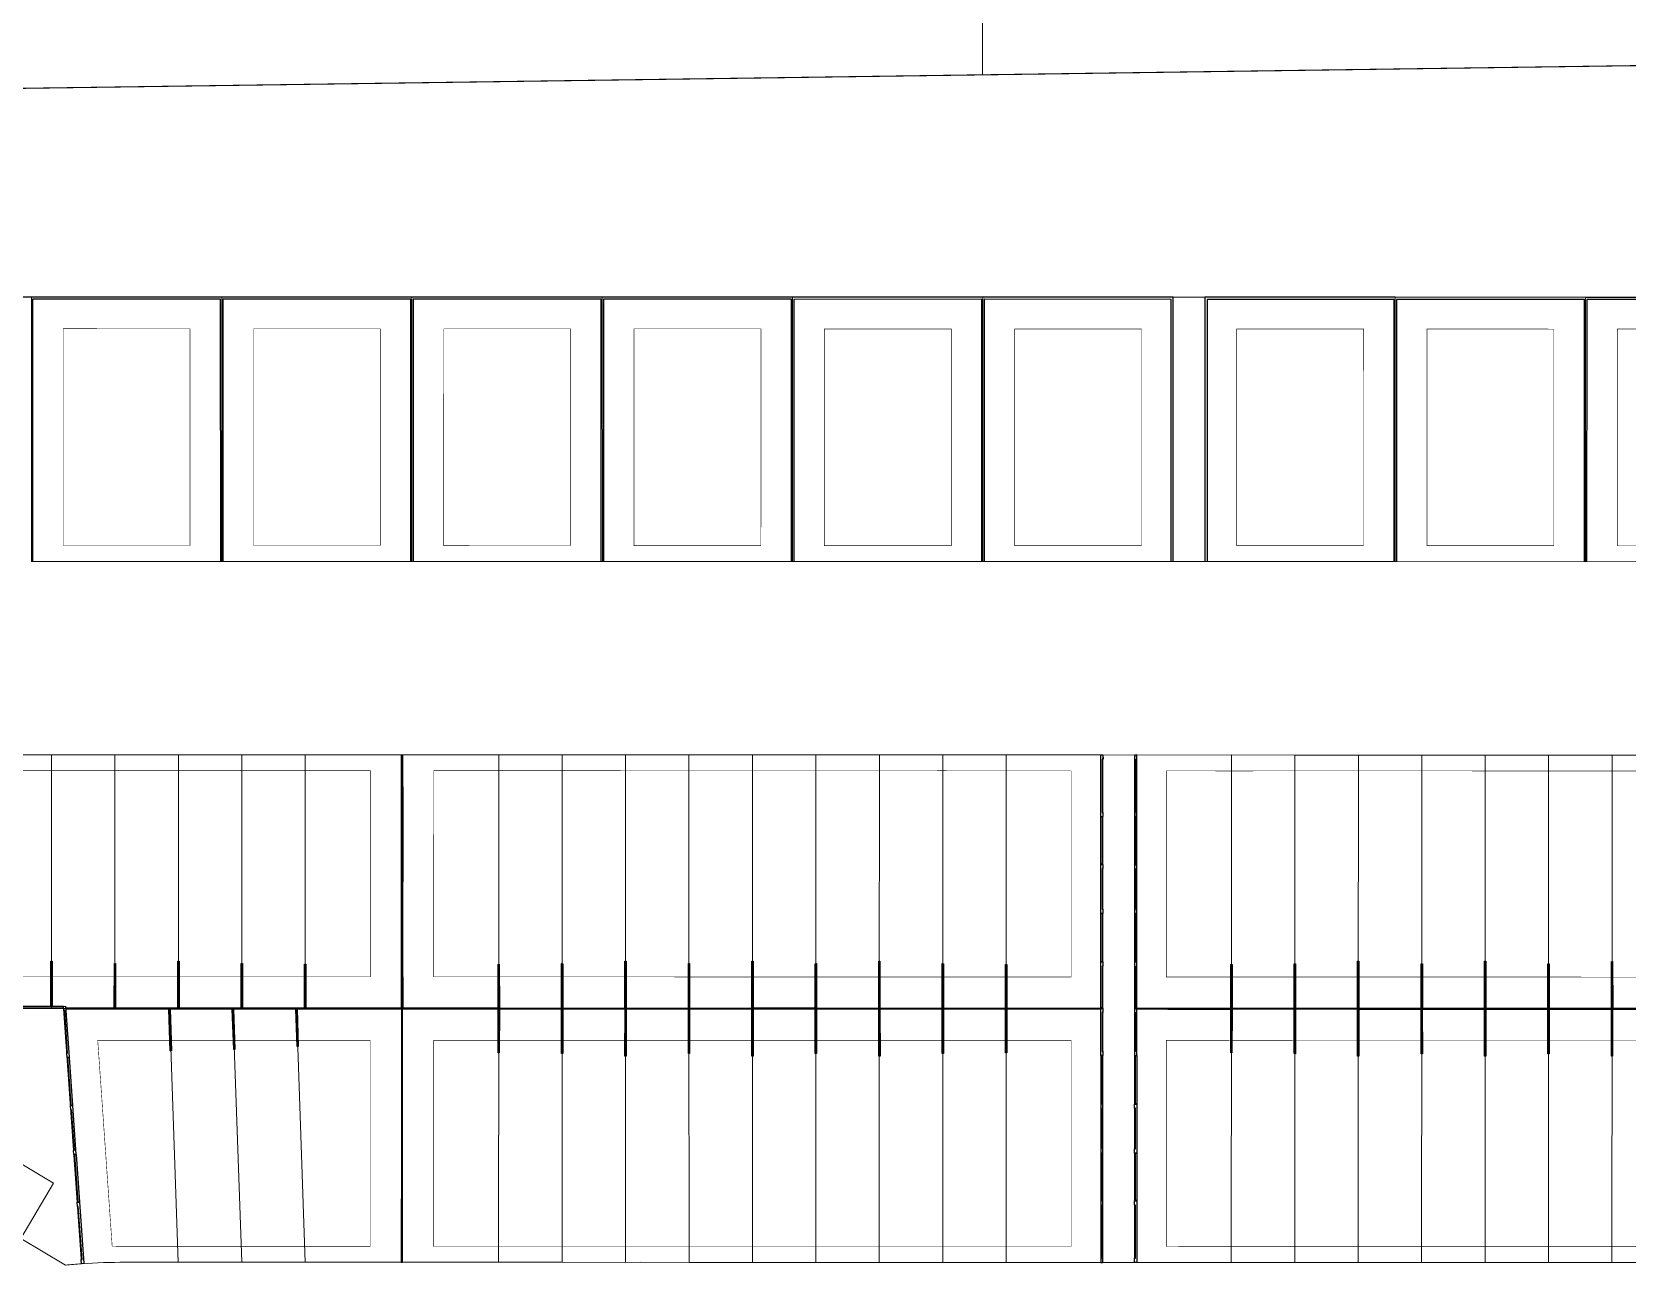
# Model space of a CAD drawing. Header units: centimetres. Extents: x -6122352 to 4157695, y -1694241 to 1947892.
# Drawn here: x -4659 to 146221, y -1916 to 116538 of the extents above; entities that cross this region are included whole.
import ezdxf

# ---------------------------------------------------------------- set-up
doc = ezdxf.new("R2010")
doc.units = ezdxf.units.CM
doc.header["$MEASUREMENT"] = 0
doc.linetypes.add('XR-AR-END-SETTING OUT PLAN$0$23261-XR-AR-SI-GF$0$HIDDEN', pattern=[0.375, 0.25, -0.125])
for name, color, linetype, lineweight, true_color in [('08-Compound Wall-1', 7, 'Continuous', 25, 0xa80000), ('08-Compound Wall-2', 6, 'Continuous', 25, 0xff00ff), ('23585-XR-AR-DAMAC PLOT LIMITS$0$1-End units', 7, 'Continuous', 5, 0xf8991e), ('23585-XR-AR-DAMAC PLOT LIMITS$0$1-Open Space', 7, 'Continuous', 5, 0x90cf5a), ('23585-XR-AR-DAMAC PLOT LIMITS$0$1-Utility', 7, 'Continuous', 5, 0x8db1ff)]:
    doc.layers.add(name, color=color, linetype=linetype, lineweight=lineweight, true_color=true_color)
doc.layers.add('23585-XR-AR-BOUNDARY WALLS AND SETBACKS$0$setback', color=7, linetype='XR-AR-END-SETTING OUT PLAN$0$23261-XR-AR-SI-GF$0$HIDDEN')
doc.layers.add('@MI-REF LAYER', color=7, linetype='Continuous')
for name, color, linetype, lineweight in [('23585-XR-AR-DAMAC PLOT LIMITS$0$1-LV3', 231, 'Continuous', 5), ('23585-XR-AR-DAMAC PLOT LIMITS$0$1-Mid units', 41, 'Continuous', 5), ('A-ANNO-TEXT', 3, 'Continuous', 25)]:
    doc.layers.add(name, color=color, linetype=linetype, lineweight=lineweight)
doc.layers.add('23585-XR-AR-DAMAC PLOT LIMITS$0$D-Phase New', color=7, linetype='Continuous', true_color=0x000080)

# ---------------------------------------------------------------- blocks, each defined once
blk = doc.blocks.new('23585-XR-AR-BOUNDARY WALLS AND SETBACKS')
at = {"transparency": 33554679}
h = blk.add_hatch(color=6, dxfattribs=at)
h.dxf.hatch_style = 1
h.paths.add_polyline_path([(496363.77, 2768902.43), (496363.69, 2768902.34), (496360.76, 2768905.03), (496360.84, 2768905.12)])
h.paths.add_polyline_path([(496367.82, 2768906.85), (496367.74, 2768906.76), (496364.76, 2768909.5), (496364.84, 2768909.59)])
h.paths.add_polyline_path([(496371.88, 2768911.28), (496371.8, 2768911.19), (496368.64, 2768914.08), (496368.72, 2768914.17)])
h.paths.add_polyline_path([(496376.04, 2768915.61), (496375.95, 2768915.52), (496372.87, 2768918.35), (496372.95, 2768918.44)])
h.paths.add_polyline_path([(496382.62, 2768916.75), (496382.54, 2768916.66), (496379.54, 2768919.22), (496379.62, 2768919.31)])
h.paths.add_polyline_path([(496380.09, 2768920.03), (496380.01, 2768919.94), (496376.75, 2768922.93), (496376.83, 2768923.02)])
h.paths.add_polyline_path([(496383.62, 2768923.7), (496379.57, 2768919.28), (496379.49, 2768919.36), (496383.53, 2768923.78)])
h.paths.add_polyline_path([(496379.57, 2768919.27), (496375.52, 2768914.85), (496375.43, 2768914.93), (496379.48, 2768919.35)])
h.paths.add_polyline_path([(496375.51, 2768914.85), (496372.96, 2768912.06), (496372.87, 2768912.13), (496375.43, 2768914.93)])
h.paths.add_polyline_path([(496386.56, 2768921.27), (496386.49, 2768921.18), (496383.6, 2768923.65), (496383.68, 2768923.74)])
h.paths.add_polyline_path([(496384.14, 2768924.45), (496384.06, 2768924.37), (496380.97, 2768927.2), (496381.06, 2768927.28)])
h.paths.add_polyline_path([(496387.68, 2768928.12), (496383.63, 2768923.7), (496383.54, 2768923.78), (496387.59, 2768928.2)])
h.paths.add_polyline_path([(496390.41, 2768925.88), (496390.33, 2768925.79), (496387.65, 2768928.08), (496387.73, 2768928.17)])
h.paths.add_polyline_path([(496391.74, 2768932.55), (496387.69, 2768928.13), (496387.6, 2768928.21), (496391.65, 2768932.63)])
h.paths.add_polyline_path([(496388.2, 2768928.88), (496388.11, 2768928.79), (496385.08, 2768931.57), (496385.16, 2768931.66)])
h.paths.add_polyline_path([(496394.3, 2768935.54), (496389.95, 2768939.52), (496390.03, 2768939.61), (496394.38, 2768935.63)])
h.paths.add_polyline_path([(496396.56, 2768937.81), (496394.48, 2768935.54), (496394.39, 2768935.63), (496396.47, 2768937.89)])
h.paths.add_polyline_path([(496394.47, 2768935.54), (496391.74, 2768932.56), (496391.65, 2768932.64), (496394.38, 2768935.62)])
h.paths.add_polyline_path([(496394.4, 2768935.44), (496398.75, 2768931.46), (496398.83, 2768931.54), (496394.48, 2768935.53)])
h.paths.add_polyline_path([(496403.7, 2768939.49), (496403.62, 2768939.4), (496400.58, 2768942.19), (496400.66, 2768942.28)])
h.paths.add_polyline_path([(496400.56, 2768942.37), (496400.48, 2768942.28), (496397.44, 2768945.06), (496397.52, 2768945.15)])
h.paths.add_polyline_path([(496400.61, 2768942.24), (496396.56, 2768937.82), (496396.48, 2768937.9), (496400.52, 2768942.32)])
h.paths.add_polyline_path([(496404.66, 2768946.66), (496400.62, 2768942.24), (496400.53, 2768942.32), (496404.58, 2768946.74)])
h.paths.add_polyline_path([(496407.8, 2768943.87), (496407.72, 2768943.78), (496404.63, 2768946.61), (496404.72, 2768946.7)])
h.paths.add_polyline_path([(496404.61, 2768946.8), (496404.53, 2768946.71), (496401.44, 2768949.54), (496401.53, 2768949.62)])
h.paths.add_polyline_path([(496408.72, 2768951.08), (496404.67, 2768946.67), (496404.58, 2768946.75), (496408.63, 2768951.16)])
h.paths.add_polyline_path([(496408.67, 2768951.22), (496408.58, 2768951.13), (496405.33, 2768954.11), (496405.41, 2768954.2)])
h.paths.add_polyline_path([(496412.03, 2768948.14), (496411.95, 2768948.05), (496408.69, 2768951.04), (496408.77, 2768951.12)])
h.paths.add_polyline_path([(496412.77, 2768955.51), (496408.72, 2768951.09), (496408.64, 2768951.17), (496412.68, 2768955.59)])
h.paths.add_polyline_path([(496416.77, 2768960.07), (496416.69, 2768959.98), (496413.43, 2768962.96), (496413.52, 2768963.05)])
h.paths.add_polyline_path([(496420.13, 2768956.99), (496420.05, 2768956.9), (496416.79, 2768959.88), (496416.88, 2768959.97)])
h.paths.add_polyline_path([(496416.82, 2768959.93), (496412.78, 2768955.51), (496412.69, 2768955.6), (496416.74, 2768960.01)])
h.paths.add_polyline_path([(496420.88, 2768964.35), (496416.83, 2768959.94), (496416.74, 2768960.02), (496420.79, 2768964.44)])
h.paths.add_polyline_path([(496412.72, 2768955.64), (496412.64, 2768955.55), (496409.55, 2768958.38), (496409.63, 2768958.47)])
h.paths.add_polyline_path([(496415.91, 2768952.72), (496415.83, 2768952.63), (496412.74, 2768955.46), (496412.82, 2768955.55)])
h.paths.add_polyline_path([(496424.01, 2768961.57), (496423.93, 2768961.48), (496420.85, 2768964.31), (496420.93, 2768964.4)])
h.paths.add_polyline_path([(496420.83, 2768964.49), (496420.74, 2768964.4), (496417.66, 2768967.23), (496417.74, 2768967.32)])
h.paths.add_polyline_path([(496428.24, 2768965.84), (496428.16, 2768965.75), (496424.9, 2768968.73), (496424.98, 2768968.82)])
h.paths.add_polyline_path([(496424.88, 2768968.91), (496424.8, 2768968.83), (496421.54, 2768971.81), (496421.62, 2768971.9)])
h.paths.add_polyline_path([(496424.93, 2768968.78), (496420.88, 2768964.36), (496420.8, 2768964.44), (496424.84, 2768968.86)])
h.paths.add_polyline_path([(496428.98, 2768973.2), (496424.94, 2768968.79), (496424.85, 2768968.87), (496428.9, 2768973.28)])
h.paths.add_polyline_path([(496428.93, 2768973.34), (496428.85, 2768973.25), (496425.76, 2768976.08), (496425.85, 2768976.17)])
h.paths.add_polyline_path([(496432.12, 2768970.42), (496432.04, 2768970.33), (496428.95, 2768973.15), (496429.04, 2768973.24)])
h.paths.add_polyline_path([(496433.04, 2768977.63), (496428.99, 2768973.21), (496428.9, 2768973.29), (496432.95, 2768977.71)])
h.paths.add_polyline_path([(496436.12, 2768974.89), (496436.04, 2768974.8), (496433.01, 2768977.58), (496433.09, 2768977.67)])
h.paths.add_polyline_path([(496432.99, 2768977.76), (496432.91, 2768977.67), (496429.87, 2768980.45), (496429.95, 2768980.54)])
h.paths.add_polyline_path([(496437.09, 2768982.05), (496433.04, 2768977.63), (496432.96, 2768977.71), (496437, 2768982.13)])
h.paths.add_polyline_path([(496439.08, 2768984.22), (496437.1, 2768982.06), (496437.01, 2768982.14), (496438.99, 2768984.3)])
h.paths.add_polyline_path([(496450.51, 2768990.59), (496450.43, 2768990.51), (496447.4, 2768993.28), (496447.48, 2768993.37)])
h.paths.add_polyline_path([(496447.38, 2768993.47), (496447.29, 2768993.38), (496444.26, 2768996.16), (496444.34, 2768996.25)])
h.paths.add_polyline_path([(496447.43, 2768993.33), (496443.38, 2768988.91), (496443.29, 2768988.99), (496447.34, 2768993.41)])
h.paths.add_polyline_path([(496451.48, 2768997.75), (496447.43, 2768993.34), (496447.35, 2768993.42), (496451.39, 2768997.83)])
h.paths.add_polyline_path([(496454.62, 2768994.97), (496454.53, 2768994.88), (496451.45, 2768997.71), (496451.53, 2768997.79)])
h.paths.add_polyline_path([(496451.43, 2768997.89), (496451.35, 2768997.8), (496448.26, 2769000.63), (496448.34, 2769000.72)])
h.paths.add_polyline_path([(496455.53, 2769002.18), (496451.49, 2768997.76), (496451.4, 2768997.84), (496455.45, 2769002.26)])
h.paths.add_polyline_path([(496458.84, 2768999.24), (496458.76, 2768999.15), (496455.5, 2769002.13), (496455.59, 2769002.22)])
h.paths.add_polyline_path([(496455.48, 2769002.31), (496455.4, 2769002.22), (496452.14, 2769005.21), (496452.23, 2769005.3)])
h.paths.add_polyline_path([(496459.59, 2769006.6), (496455.54, 2769002.18), (496455.45, 2769002.27), (496459.5, 2769006.68)])
h.paths.add_polyline_path([(496462.72, 2769003.82), (496462.64, 2769003.73), (496459.56, 2769006.55), (496459.64, 2769006.64)])
h.paths.add_polyline_path([(496459.54, 2769006.74), (496459.46, 2769006.65), (496456.37, 2769009.48), (496456.45, 2769009.57)])
h.paths.add_polyline_path([(496463.64, 2769011.03), (496459.59, 2769006.61), (496459.51, 2769006.69), (496463.55, 2769011.11)])
h.paths.add_polyline_path([(496466.95, 2769008.09), (496466.86, 2769008), (496463.61, 2769010.98), (496463.69, 2769011.07)])
h.paths.add_polyline_path([(496463.59, 2769011.16), (496463.51, 2769011.07), (496460.25, 2769014.06), (496460.33, 2769014.15)])
h.paths.add_polyline_path([(496467.69, 2769015.45), (496463.65, 2769011.03), (496463.56, 2769011.11), (496467.61, 2769015.53)])
h.paths.add_polyline_path([(496470.83, 2769012.67), (496470.75, 2769012.58), (496467.67, 2769015.4), (496467.75, 2769015.49)])
h.paths.add_polyline_path([(496467.64, 2769015.58), (496467.56, 2769015.5), (496464.47, 2769018.32), (496464.56, 2769018.41)])
h.paths.add_polyline_path([(496471.75, 2769019.87), (496467.7, 2769015.46), (496467.61, 2769015.54), (496471.66, 2769019.95)])
h.paths.add_polyline_path([(496475.05, 2769016.93), (496474.97, 2769016.85), (496471.72, 2769019.83), (496471.8, 2769019.91)])
h.paths.add_polyline_path([(496471.7, 2769020.01), (496471.62, 2769019.92), (496468.36, 2769022.9), (496468.44, 2769022.99)])
h.paths.add_polyline_path([(496475.8, 2769024.3), (496471.76, 2769019.88), (496471.67, 2769019.96), (496475.71, 2769024.38)])
h.paths.add_polyline_path([(496478.94, 2769021.51), (496478.85, 2769021.42), (496475.77, 2769024.25), (496475.85, 2769024.34)])
h.paths.add_polyline_path([(496475.75, 2769024.43), (496475.67, 2769024.34), (496472.58, 2769027.17), (496472.66, 2769027.26)])
h.paths.add_polyline_path([(496479.85, 2769028.72), (496475.81, 2769024.3), (496475.72, 2769024.38), (496479.77, 2769028.8)])
h.paths.add_polyline_path([(496482.94, 2769025.98), (496482.86, 2769025.9), (496479.83, 2769028.67), (496479.91, 2769028.76)])
h.paths.add_polyline_path([(496479.8, 2769028.86), (496479.72, 2769028.77), (496476.69, 2769031.55), (496476.77, 2769031.64)])
h.paths.add_polyline_path([(496483.91, 2769033.14), (496479.86, 2769028.73), (496479.77, 2769028.81), (496483.82, 2769033.23)])
h.paths.add_polyline_path([(496488.16, 2769037.79), (496486.09, 2769035.52), (496486, 2769035.6), (496488.08, 2769037.87)])
h.paths.add_polyline_path([(496485.9, 2769035.51), (496481.55, 2769039.5), (496481.63, 2769039.59), (496485.98, 2769035.6)])
h.paths.add_polyline_path([(496486.08, 2769035.51), (496483.92, 2769033.15), (496483.83, 2769033.23), (496485.99, 2769035.6)])
h.paths.add_polyline_path([(496486.01, 2769035.42), (496490.36, 2769031.43), (496490.44, 2769031.52), (496486.09, 2769035.51)])
h.paths.add_polyline_path([(496495.3, 2769039.47), (496495.22, 2769039.38), (496492.19, 2769042.17), (496492.27, 2769042.25)])
h.paths.add_polyline_path([(496492.17, 2769042.35), (496492.08, 2769042.26), (496489.05, 2769045.04), (496489.13, 2769045.13)])
h.paths.add_polyline_path([(496492.22, 2769042.21), (496488.17, 2769037.8), (496488.08, 2769037.88), (496492.13, 2769042.29)])
h.paths.add_polyline_path([(496496.27, 2769046.64), (496492.22, 2769042.22), (496492.14, 2769042.3), (496496.18, 2769046.72)])
h.paths.add_polyline_path([(496499.41, 2769043.85), (496499.33, 2769043.76), (496496.24, 2769046.59), (496496.32, 2769046.68)])
h.paths.add_polyline_path([(496496.22, 2769046.77), (496496.14, 2769046.68), (496493.05, 2769049.51), (496493.13, 2769049.6)])
h.paths.add_polyline_path([(496500.32, 2769051.06), (496496.28, 2769046.64), (496496.19, 2769046.72), (496500.24, 2769051.14)])
h.paths.add_polyline_path([(496503.63, 2769048.12), (496503.55, 2769048.03), (496500.3, 2769051.01), (496500.38, 2769051.1)])
h.paths.add_polyline_path([(496500.27, 2769051.2), (496500.19, 2769051.11), (496496.94, 2769054.09), (496497.02, 2769054.18)])
h.paths.add_polyline_path([(496504.38, 2769055.48), (496500.33, 2769051.07), (496500.24, 2769051.15), (496504.29, 2769055.56)])
h.paths.add_polyline_path([(496507.52, 2769052.7), (496507.44, 2769052.61), (496504.35, 2769055.44), (496504.43, 2769055.52)])
h.paths.add_polyline_path([(496504.33, 2769055.62), (496504.25, 2769055.53), (496501.16, 2769058.36), (496501.24, 2769058.45)])
h.paths.add_polyline_path([(496508.43, 2769059.91), (496504.39, 2769055.49), (496504.3, 2769055.57), (496508.34, 2769059.99)])
h.paths.add_polyline_path([(496511.74, 2769056.97), (496511.66, 2769056.88), (496508.4, 2769059.86), (496508.48, 2769059.95)])
h.paths.add_polyline_path([(496508.38, 2769060.04), (496508.3, 2769059.95), (496505.04, 2769062.94), (496505.12, 2769063.03)])
h.paths.add_polyline_path([(496512.49, 2769064.33), (496508.44, 2769059.92), (496508.35, 2769060), (496512.4, 2769064.41)])
h.paths.add_polyline_path([(496515.62, 2769061.54), (496515.54, 2769061.46), (496512.46, 2769064.28), (496512.54, 2769064.37)])
h.paths.add_polyline_path([(496512.43, 2769064.47), (496512.35, 2769064.38), (496509.26, 2769067.21), (496509.35, 2769067.3)])
h.paths.add_polyline_path([(496516.54, 2769068.76), (496512.49, 2769064.34), (496512.4, 2769064.42), (496516.45, 2769068.84)])
h.paths.add_polyline_path([(496519.85, 2769065.81), (496519.77, 2769065.72), (496516.51, 2769068.71), (496516.59, 2769068.8)])
h.paths.add_polyline_path([(496516.49, 2769068.89), (496516.41, 2769068.8), (496513.15, 2769071.79), (496513.23, 2769071.88)])
h.paths.add_polyline_path([(496520.59, 2769073.18), (496516.55, 2769068.76), (496516.46, 2769068.84), (496520.5, 2769073.26)])
h.paths.add_polyline_path([(496524.65, 2769077.6), (496520.6, 2769073.19), (496520.51, 2769073.27), (496524.56, 2769077.68)])
h.paths.add_polyline_path([(496520.54, 2769073.31), (496520.46, 2769073.23), (496517.37, 2769076.06), (496517.45, 2769076.14)])
h.paths.add_polyline_path([(496523.73, 2769070.39), (496523.65, 2769070.3), (496520.56, 2769073.13), (496520.64, 2769073.22)])
h.paths.add_polyline_path([(496527.73, 2769074.86), (496527.65, 2769074.77), (496524.62, 2769077.56), (496524.7, 2769077.64)])
h.paths.add_polyline_path([(496524.59, 2769077.74), (496524.51, 2769077.65), (496521.48, 2769080.43), (496521.56, 2769080.52)])
h.paths.add_polyline_path([(496528.7, 2769082.03), (496524.65, 2769077.61), (496524.56, 2769077.69), (496528.61, 2769082.11)])
h.paths.add_polyline_path([(496530.8, 2769084.3), (496535.15, 2769080.32), (496535.23, 2769080.4), (496530.88, 2769084.39)])
h.paths.add_polyline_path([(496530.69, 2769084.4), (496526.34, 2769088.38), (496526.43, 2769088.47), (496530.77, 2769084.48)])
h.paths.add_polyline_path([(496530.87, 2769084.4), (496528.71, 2769082.03), (496528.62, 2769082.12), (496530.78, 2769084.48)])
h.paths.add_polyline_path([(496532.95, 2769086.67), (496530.88, 2769084.4), (496530.79, 2769084.49), (496532.87, 2769086.75)])
h.paths.add_polyline_path([(496540.1, 2769088.35), (496540.02, 2769088.27), (496536.98, 2769091.05), (496537.06, 2769091.14)])
h.paths.add_polyline_path([(496536.96, 2769091.23), (496536.88, 2769091.14), (496533.84, 2769093.92), (496533.92, 2769094.01)])
h.paths.add_polyline_path([(496537.01, 2769091.1), (496532.96, 2769086.68), (496532.87, 2769086.76), (496536.92, 2769091.18)])
h.paths.add_polyline_path([(496541.06, 2769095.52), (496537.02, 2769091.1), (496536.93, 2769091.18), (496540.97, 2769095.6)])
h.paths.add_polyline_path([(496544.2, 2769092.73), (496544.12, 2769092.64), (496541.03, 2769095.47), (496541.11, 2769095.56)])
h.paths.add_polyline_path([(496541.01, 2769095.65), (496540.93, 2769095.57), (496537.84, 2769098.39), (496537.92, 2769098.48)])
h.paths.add_polyline_path([(496545.12, 2769099.94), (496541.07, 2769095.53), (496540.98, 2769095.61), (496545.03, 2769100.02)])
h.paths.add_polyline_path([(496548.2, 2769097.2), (496548.12, 2769097.11), (496545.09, 2769099.9), (496545.17, 2769099.98)])
h.paths.add_polyline_path([(496545.06, 2769100.08), (496544.98, 2769099.99), (496541.95, 2769102.77), (496542.03, 2769102.86)])
h.paths.add_polyline_path([(496549.17, 2769104.37), (496545.12, 2769099.95), (496545.03, 2769100.03), (496549.08, 2769104.45)])
h.paths.add_polyline_path([(496551.16, 2769106.54), (496549.18, 2769104.37), (496549.09, 2769104.46), (496551.07, 2769106.62)])
h.paths.add_polyline_path([(496526.34, 2769088.39), (496521.91, 2769092.44), (496521.99, 2769092.53), (496526.42, 2769088.48)])
h.paths.add_polyline_path([(496521.91, 2769092.45), (496517.48, 2769096.5), (496517.56, 2769096.59), (496521.99, 2769092.54)])
h.paths.add_polyline_path([(496517.47, 2769096.51), (496513.05, 2769100.56), (496513.13, 2769100.65), (496517.56, 2769096.6)])
h.paths.add_polyline_path([(496539.59, 2769076.25), (496544.01, 2769072.2), (496544.09, 2769072.28), (496539.67, 2769076.34)])
h.paths.add_polyline_path([(496535.15, 2769080.31), (496539.58, 2769076.26), (496539.66, 2769076.34), (496535.24, 2769080.4)])
h.paths.add_polyline_path([(496544.02, 2769072.19), (496548.44, 2769068.14), (496548.52, 2769068.22), (496544.1, 2769072.28)])
h.paths.add_polyline_path([(496481.55, 2769039.51), (496477.12, 2769043.56), (496477.2, 2769043.65), (496481.63, 2769039.59)])
h.paths.add_polyline_path([(496477.12, 2769043.57), (496472.69, 2769047.62), (496472.77, 2769047.71), (496477.2, 2769043.65)])
h.paths.add_polyline_path([(496472.68, 2769047.63), (496468.26, 2769051.68), (496468.34, 2769051.77), (496472.77, 2769047.72)])
h.paths.add_polyline_path([(496494.8, 2769027.37), (496499.22, 2769023.31), (496499.3, 2769023.4), (496494.88, 2769027.45)])
h.paths.add_polyline_path([(496490.36, 2769031.43), (496494.79, 2769027.37), (496494.87, 2769027.46), (496490.45, 2769031.52)])
h.paths.add_polyline_path([(496499.23, 2769023.31), (496503.65, 2769019.25), (496503.73, 2769019.34), (496499.31, 2769023.39)])
h.paths.add_polyline_path([(496389.94, 2768939.53), (496385.52, 2768943.58), (496385.6, 2768943.67), (496390.02, 2768939.62)])
h.paths.add_polyline_path([(496381.08, 2768947.65), (496376.65, 2768951.7), (496376.73, 2768951.79), (496381.16, 2768947.74)])
h.paths.add_polyline_path([(496385.51, 2768943.59), (496381.08, 2768947.64), (496381.17, 2768947.73), (496385.59, 2768943.68)])
h.paths.add_polyline_path([(496398.76, 2768931.45), (496403.18, 2768927.4), (496403.26, 2768927.48), (496398.84, 2768931.54)])
h.paths.add_polyline_path([(496403.19, 2768927.39), (496407.61, 2768923.34), (496407.69, 2768923.42), (496403.27, 2768927.48)])
h.paths.add_polyline_path([(496407.62, 2768923.33), (496412.04, 2768919.28), (496412.12, 2768919.36), (496407.7, 2768923.42)])
h.paths.add_polyline_path([(496443.37, 2768988.91), (496441.39, 2768986.74), (496441.3, 2768986.82), (496443.29, 2768988.99)])
at = {"layer": '08-Compound Wall-1', "color": 3}
for points in [[(496427.87, 2768998.95), (496431.19, 2768995.91), (496431.27, 2768996), (496427.95, 2768999.04)], [(496425.74, 2768996.62), (496429.05, 2768993.58), (496428.97, 2768993.5), (496425.66, 2768996.53)], [(496434.69, 2768992.87), (496431.27, 2768996), (496431.14, 2768995.85), (496431.43, 2768995.58), (496431.49, 2768995.64), (496434.31, 2768993.05), (496434.26, 2768992.99), (496434.55, 2768992.72)], [(496432.39, 2768990.36), (496428.98, 2768993.49), (496429.11, 2768993.64), (496429.41, 2768993.37), (496429.35, 2768993.31), (496432.18, 2768990.72), (496432.23, 2768990.78), (496432.53, 2768990.51)], [(496434.62, 2768992.77), (496437.98, 2768989.69), (496438.06, 2768989.77), (496434.7, 2768992.86)], [(496432.48, 2768990.44), (496435.85, 2768987.36), (496435.77, 2768987.27), (496432.4, 2768990.35)], [(496438.07, 2768989.77), (496437.93, 2768989.62), (496438.23, 2768989.35), (496438.28, 2768989.41), (496441.2, 2768986.73), (496441.29, 2768986.82)], [(496435.77, 2768987.26), (496435.91, 2768987.41), (496436.2, 2768987.14), (496436.15, 2768987.08), (496439.07, 2768984.4), (496438.99, 2768984.32)], [(496444.61, 2768983.78), (496441.29, 2768986.81), (496441.16, 2768986.67), (496441.45, 2768986.39), (496441.51, 2768986.45), (496444.23, 2768983.96), (496444.18, 2768983.9), (496444.47, 2768983.63)], [(496442.31, 2768981.27), (496439, 2768984.31), (496439.13, 2768984.46), (496439.43, 2768984.18), (496439.37, 2768984.13), (496442.1, 2768981.63), (496442.15, 2768981.69), (496442.45, 2768981.42)], [(496447.9, 2768980.6), (496444.53, 2768983.68), (496444.61, 2768983.77), (496447.98, 2768980.69)], [(496445.76, 2768978.27), (496442.4, 2768981.35), (496442.32, 2768981.27), (496445.68, 2768978.18)], [(496451.4, 2768977.55), (496451.27, 2768977.4), (496450.97, 2768977.67), (496451.03, 2768977.73), (496448.2, 2768980.32), (496448.15, 2768980.26), (496447.85, 2768980.53), (496447.99, 2768980.68)], [(496449.11, 2768975.04), (496449.24, 2768975.19), (496448.95, 2768975.46), (496448.89, 2768975.4), (496446.07, 2768977.99), (496446.12, 2768978.05), (496445.83, 2768978.32), (496445.69, 2768978.17)], [(496454.64, 2768974.42), (496451.33, 2768977.46), (496451.41, 2768977.54), (496454.72, 2768974.51)], [(496452.51, 2768972.09), (496449.19, 2768975.13), (496449.11, 2768975.04), (496452.43, 2768972)], [(496369.97, 2768909), (496372.7, 2768911.98), (496372.61, 2768912.06), (496369.88, 2768909.08)], [(496372.74, 2768912.22), (496376.53, 2768909.21), (496376.4, 2768909.05), (496376.09, 2768909.3), (496376.14, 2768909.36), (496372.98, 2768911.88), (496372.93, 2768911.82), (496372.61, 2768912.06)], [(496380.03, 2768906.27), (496376.46, 2768909.11), (496376.53, 2768909.2), (496380.11, 2768906.36)], [(496380.11, 2768906.36), (496383.74, 2768903.47), (496383.62, 2768903.32), (496383.3, 2768903.57), (496383.35, 2768903.63), (496380.35, 2768906.01), (496380.3, 2768905.95), (496379.99, 2768906.2)], [(496387.19, 2768900.58), (496383.67, 2768903.37), (496383.75, 2768903.47), (496387.27, 2768900.67)]]:
    blk.add_lwpolyline(points, close=True, dxfattribs=at)
at = {"layer": '08-Compound Wall-2'}
for points in [[(496560.45, 2769179.38), (496541.99, 2769196.25), (496529.83, 2769182.97), (496523.13, 2769175.65), (496517.67, 2769169.7), (496505.51, 2769156.43), (496493.35, 2769143.16), (496481.19, 2769129.89), (496469.03, 2769116.62), (496456.87, 2769103.35), (496444.71, 2769090.08), (496432.55, 2769076.8), (496420.39, 2769063.53), (496408.23, 2769050.26), (496396.07, 2769036.99), (496414.5, 2769020.1)], [(496450.92, 2769059.84), (496432.63, 2769076.6), (496420.61, 2769063.47), (496438.89, 2769046.72)], [(496438.76, 2769046.57), (496420.47, 2769063.32), (496408.45, 2769050.2), (496426.73, 2769033.45)], [(496426.6, 2769033.3), (496408.31, 2769050.05), (496396.35, 2769037), (496414.64, 2769020.25)], [(496412.34, 2769017.74), (496394.06, 2769034.49), (496382.1, 2769021.45), (496400.39, 2769004.69)], [(496400.25, 2769004.54), (496381.96, 2769021.3), (496369.94, 2769008.17), (496388.23, 2768991.42)], [(496388.09, 2768991.27), (496369.8, 2769008.03), (496357.85, 2768994.99), (496357.78, 2768994.9), (496376.07, 2768978.15)], [(496427.95, 2768999.04), (496423.64, 2769002.99), (496423.51, 2769002.84), (496423.8, 2769002.57), (496423.86, 2769002.63), (496427.57, 2768999.23), (496427.52, 2768999.17), (496427.81, 2768998.9), (496427.95, 2768999.04)], [(496425.65, 2768996.54), (496421.35, 2769000.48), (496421.48, 2769000.63), (496421.78, 2769000.36), (496421.72, 2769000.3), (496425.44, 2768996.9), (496425.49, 2768996.96), (496425.78, 2768996.69), (496425.65, 2768996.54)], [(496375.93, 2768978), (496357.64, 2768994.76), (496345.62, 2768981.63), (496363.9, 2768964.88)], [(496363.77, 2768964.73), (496345.48, 2768981.48), (496333.46, 2768968.36), (496351.74, 2768951.61)], [(496351.61, 2768951.46), (496333.32, 2768968.21), (496321.3, 2768955.09), (496339.58, 2768938.34)], [(496387.28, 2768900.67), (496391.84, 2768897.04), (496391.72, 2768896.88), (496391.41, 2768897.13), (496391.46, 2768897.19), (496387.51, 2768900.32), (496387.46, 2768900.26), (496387.15, 2768900.51), (496387.28, 2768900.67)]]:
    blk.add_lwpolyline(points, dxfattribs=at)
blk.add_lwpolyline([(496412.48, 2769017.89), (496394.04, 2769034.78), (496381.88, 2769021.51), (496369.72, 2769008.24), (496357.71, 2768995.12), (496357.56, 2768994.96), (496345.4, 2768981.69), (496333.24, 2768968.42), (496321.08, 2768955.15), (496308.92, 2768941.88), (496296.76, 2768928.61), (496287.32, 2768918.31), (496284.54, 2768915.26, 0.004459), (496272.25, 2768901.5), (496268.92, 2768897.67), (496260.36, 2768887.82)], format="xyb", dxfattribs=at)
for points in [[(496475.8, 2769024.3), (496471.76, 2769019.88), (496471.67, 2769019.96), (496475.71, 2769024.38)], [(496471.7, 2769020.01), (496471.62, 2769019.92), (496468.36, 2769022.9), (496468.44, 2769022.99)], [(496471.75, 2769019.87), (496467.7, 2769015.46), (496467.61, 2769015.54), (496471.66, 2769019.95)], [(496475.05, 2769016.93), (496474.97, 2769016.85), (496471.72, 2769019.83), (496471.8, 2769019.91)], [(496467.64, 2769015.58), (496467.56, 2769015.5), (496464.47, 2769018.32), (496464.56, 2769018.41)], [(496467.69, 2769015.45), (496463.65, 2769011.03), (496463.56, 2769011.11), (496467.61, 2769015.53)], [(496470.83, 2769012.67), (496470.75, 2769012.58), (496467.67, 2769015.4), (496467.75, 2769015.49)], [(496463.59, 2769011.16), (496463.51, 2769011.07), (496460.25, 2769014.06), (496460.33, 2769014.15)], [(496463.64, 2769011.03), (496459.59, 2769006.61), (496459.51, 2769006.69), (496463.55, 2769011.11)], [(496466.95, 2769008.09), (496466.86, 2769008), (496463.61, 2769010.98), (496463.69, 2769011.07)], [(496459.54, 2769006.74), (496459.46, 2769006.65), (496456.37, 2769009.48), (496456.45, 2769009.57)], [(496459.59, 2769006.6), (496455.54, 2769002.18), (496455.45, 2769002.27), (496459.5, 2769006.68)], [(496455.48, 2769002.31), (496455.4, 2769002.22), (496452.14, 2769005.21), (496452.23, 2769005.3)], [(496462.72, 2769003.82), (496462.64, 2769003.73), (496459.56, 2769006.55), (496459.64, 2769006.64)], [(496455.53, 2769002.18), (496451.49, 2768997.76), (496451.4, 2768997.84), (496455.45, 2769002.26)], [(496458.84, 2768999.24), (496458.76, 2768999.15), (496455.5, 2769002.13), (496455.59, 2769002.22)], [(496451.43, 2768997.89), (496451.35, 2768997.8), (496448.26, 2769000.63), (496448.34, 2769000.72)], [(496451.48, 2768997.75), (496447.43, 2768993.34), (496447.35, 2768993.42), (496451.39, 2768997.83)], [(496454.62, 2768994.97), (496454.53, 2768994.88), (496451.45, 2768997.71), (496451.53, 2768997.79)], [(496447.38, 2768993.47), (496447.29, 2768993.38), (496444.26, 2768996.16), (496444.34, 2768996.25)], [(496447.43, 2768993.33), (496443.38, 2768988.91), (496443.29, 2768988.99), (496447.34, 2768993.41)], [(496450.51, 2768990.59), (496450.43, 2768990.51), (496447.4, 2768993.28), (496447.48, 2768993.37)], [(496443.37, 2768988.91), (496441.39, 2768986.74), (496441.3, 2768986.82), (496443.29, 2768988.99)], [(496439.08, 2768984.22), (496437.1, 2768982.06), (496437.01, 2768982.14), (496438.99, 2768984.3)], [(496437.09, 2768982.05), (496433.04, 2768977.63), (496432.96, 2768977.71), (496437, 2768982.13)], [(496432.99, 2768977.76), (496432.91, 2768977.67), (496429.87, 2768980.45), (496429.95, 2768980.54)], [(496433.04, 2768977.63), (496428.99, 2768973.21), (496428.9, 2768973.29), (496432.95, 2768977.71)], [(496436.12, 2768974.89), (496436.04, 2768974.8), (496433.01, 2768977.58), (496433.09, 2768977.67)], [(496428.93, 2768973.34), (496428.85, 2768973.25), (496425.76, 2768976.08), (496425.85, 2768976.17)], [(496454.73, 2768974.5), (496459.03, 2768970.56), (496458.9, 2768970.41), (496458.6, 2768970.68), (496458.66, 2768970.74), (496454.95, 2768974.14), (496454.89, 2768974.08), (496454.6, 2768974.35)], [(496428.98, 2768973.2), (496424.94, 2768968.79), (496424.85, 2768968.87), (496428.9, 2768973.28)], [(496432.12, 2768970.42), (496432.04, 2768970.33), (496428.95, 2768973.15), (496429.04, 2768973.24)], [(496452.43, 2768972), (496456.74, 2768968.05), (496456.87, 2768968.2), (496456.58, 2768968.47), (496456.52, 2768968.41), (496452.81, 2768971.81), (496452.86, 2768971.87), (496452.57, 2768972.14)], [(496424.88, 2768968.91), (496424.8, 2768968.83), (496421.54, 2768971.81), (496421.62, 2768971.9)], [(496424.93, 2768968.78), (496420.88, 2768964.36), (496420.8, 2768964.44), (496424.84, 2768968.86)], [(496428.24, 2768965.84), (496428.16, 2768965.75), (496424.9, 2768968.73), (496424.98, 2768968.82)], [(496420.83, 2768964.49), (496420.74, 2768964.4), (496417.66, 2768967.23), (496417.74, 2768967.32)], [(496420.88, 2768964.35), (496416.83, 2768959.94), (496416.74, 2768960.02), (496420.79, 2768964.44)], [(496416.77, 2768960.07), (496416.69, 2768959.98), (496413.43, 2768962.96), (496413.52, 2768963.05)], [(496424.01, 2768961.57), (496423.93, 2768961.48), (496420.85, 2768964.31), (496420.93, 2768964.4)], [(496416.82, 2768959.93), (496412.78, 2768955.51), (496412.69, 2768955.6), (496416.74, 2768960.01)], [(496420.13, 2768956.99), (496420.05, 2768956.9), (496416.79, 2768959.88), (496416.88, 2768959.97)], [(496412.72, 2768955.64), (496412.64, 2768955.55), (496409.55, 2768958.38), (496409.63, 2768958.47)], [(496412.77, 2768955.51), (496408.72, 2768951.09), (496408.64, 2768951.17), (496412.68, 2768955.59)], [(496415.91, 2768952.72), (496415.83, 2768952.63), (496412.74, 2768955.46), (496412.82, 2768955.55)], [(496408.67, 2768951.22), (496408.58, 2768951.13), (496405.33, 2768954.11), (496405.41, 2768954.2)], [(496381.08, 2768947.65), (496376.65, 2768951.7), (496376.73, 2768951.79), (496381.16, 2768947.74)], [(496408.72, 2768951.08), (496404.67, 2768946.67), (496404.58, 2768946.75), (496408.63, 2768951.16)], [(496412.03, 2768948.14), (496411.95, 2768948.05), (496408.69, 2768951.04), (496408.77, 2768951.12)], [(496404.61, 2768946.8), (496404.53, 2768946.71), (496401.44, 2768949.54), (496401.53, 2768949.62)], [(496385.51, 2768943.59), (496381.08, 2768947.64), (496381.17, 2768947.73), (496385.59, 2768943.68)], [(496404.66, 2768946.66), (496400.62, 2768942.24), (496400.53, 2768942.32), (496404.58, 2768946.74)], [(496407.8, 2768943.87), (496407.72, 2768943.78), (496404.63, 2768946.61), (496404.72, 2768946.7)], [(496400.56, 2768942.37), (496400.48, 2768942.28), (496397.44, 2768945.06), (496397.52, 2768945.15)], [(496389.94, 2768939.53), (496385.52, 2768943.58), (496385.6, 2768943.67), (496390.02, 2768939.62)], [(496400.61, 2768942.24), (496396.56, 2768937.82), (496396.48, 2768937.9), (496400.52, 2768942.32)], [(496403.7, 2768939.49), (496403.62, 2768939.4), (496400.58, 2768942.19), (496400.66, 2768942.28)], [(496394.3, 2768935.54), (496389.95, 2768939.52), (496390.03, 2768939.61), (496394.38, 2768935.63)], [(496396.56, 2768937.81), (496394.48, 2768935.54), (496394.39, 2768935.63), (496396.47, 2768937.89)], [(496394.47, 2768935.54), (496391.74, 2768932.56), (496391.65, 2768932.64), (496394.38, 2768935.62)], [(496394.4, 2768935.44), (496398.75, 2768931.46), (496398.83, 2768931.54), (496394.48, 2768935.53)], [(496388.2, 2768928.88), (496388.11, 2768928.79), (496385.08, 2768931.57), (496385.16, 2768931.66)], [(496391.74, 2768932.55), (496387.69, 2768928.13), (496387.6, 2768928.21), (496391.65, 2768932.63)], [(496398.76, 2768931.45), (496403.18, 2768927.4), (496403.26, 2768927.48), (496398.84, 2768931.54)], [(496384.14, 2768924.45), (496384.06, 2768924.37), (496380.97, 2768927.2), (496381.06, 2768927.28)], [(496387.68, 2768928.12), (496383.63, 2768923.7), (496383.54, 2768923.78), (496387.59, 2768928.2)], [(496390.41, 2768925.88), (496390.33, 2768925.79), (496387.65, 2768928.08), (496387.73, 2768928.17)], [(496403.19, 2768927.39), (496407.61, 2768923.34), (496407.69, 2768923.42), (496403.27, 2768927.48)], [(496383.62, 2768923.7), (496379.57, 2768919.28), (496379.49, 2768919.36), (496383.53, 2768923.78)], [(496386.56, 2768921.27), (496386.49, 2768921.18), (496383.6, 2768923.65), (496383.68, 2768923.74)], [(496380.09, 2768920.03), (496380.01, 2768919.94), (496376.75, 2768922.93), (496376.83, 2768923.02)], [(496407.62, 2768923.33), (496412.04, 2768919.28), (496412.12, 2768919.36), (496407.7, 2768923.42)], [(496379.57, 2768919.27), (496375.52, 2768914.85), (496375.43, 2768914.93), (496379.48, 2768919.35)], [(496382.62, 2768916.75), (496382.54, 2768916.66), (496379.54, 2768919.22), (496379.62, 2768919.31)], [(496376.04, 2768915.61), (496375.95, 2768915.52), (496372.87, 2768918.35), (496372.95, 2768918.44)], [(496375.51, 2768914.85), (496372.96, 2768912.06), (496372.87, 2768912.13), (496375.43, 2768914.93)], [(496371.88, 2768911.28), (496371.8, 2768911.19), (496368.64, 2768914.08), (496368.72, 2768914.17)]]:
    blk.add_lwpolyline(points, close=True, dxfattribs=at)
at = {"layer": '23585-XR-AR-BOUNDARY WALLS AND SETBACKS$0$setback', "ltscale": 40, "const_width": 0.05}
for points in [[(496447.85, 2769058.72), (496439.75, 2769049.87), (496424.63, 2769063.72), (496432.74, 2769072.57)], [(496435.69, 2769045.45), (496427.59, 2769036.6), (496412.47, 2769050.45), (496420.58, 2769059.29)], [(496423.53, 2769032.17), (496415.42, 2769023.32), (496400.31, 2769037.17), (496408.42, 2769046.02)], [(496397.19, 2769003.42), (496389.08, 2768994.57), (496373.96, 2769008.42), (496382.07, 2769017.27)], [(496385.02, 2768990.15), (496376.92, 2768981.3), (496361.8, 2768995.15), (496369.91, 2769004)], [(496379.83, 2768952.95), (496394.2, 2768939.77), (496398.36, 2768944.31), (496402.41, 2768948.73), (496406.46, 2768953.15), (496407.42, 2768954.2), (496410.52, 2768957.58), (496414.57, 2768962), (496418.63, 2768966.43), (496422.68, 2768970.85), (496426.73, 2768975.27), (496430.79, 2768979.7), (496434.94, 2768984.23), (496420.56, 2768997.4), (496416.41, 2768992.87), (496412.35, 2768988.45), (496408.3, 2768984.02), (496404.25, 2768979.6), (496400.19, 2768975.17), (496396.14, 2768970.75), (496392.09, 2768966.33), (496388.03, 2768961.9), (496387.95, 2768961.82), (496383.98, 2768957.48)], [(496372.86, 2768976.88), (496364.76, 2768968.03), (496349.64, 2768981.88), (496357.75, 2768990.73)], [(496360.7, 2768963.61), (496352.6, 2768954.76), (496337.48, 2768968.61), (496345.59, 2768977.45)], [(496348.54, 2768950.33), (496340.44, 2768941.49), (496325.32, 2768955.34), (496333.43, 2768964.18)]]:
    blk.add_lwpolyline(points, close=True, dxfattribs=at)
for points in [[(496459.17, 2769039.54), (496455.12, 2769035.12), (496451.06, 2769030.69), (496447.01, 2769026.27), (496442.96, 2769021.85), (496439.86, 2769018.47), (496438.9, 2769017.42), (496434.85, 2769013), (496430.8, 2769008.57), (496426.64, 2769004.04), (496441.02, 2768990.86), (496445.18, 2768995.4), (496448.74, 2768999.29), (496449.23, 2768999.82), (496453.28, 2769004.25), (496457.34, 2769008.67), (496461.39, 2769013.1), (496465.44, 2769017.52), (496469.5, 2769021.94), (496473.55, 2769026.37)], [(496477.97, 2769022.31), (496473.92, 2769017.89), (496469.87, 2769013.47), (496465.81, 2769009.04), (496461.76, 2769004.62), (496457.71, 2769000.2), (496453.65, 2768995.77), (496453.16, 2768995.24), (496449.6, 2768991.35), (496445.44, 2768986.81), (496459.82, 2768973.64), (496463.98, 2768978.17), (496468.03, 2768982.6), (496471.01, 2768985.85), (496472.08, 2768987.02), (496476.14, 2768991.45), (496480.19, 2768995.87), (496484.24, 2769000.29), (496488.3, 2769004.72), (496492.35, 2769009.14)], [(496401.24, 2769007.84), (496386.12, 2769021.69), (496394.23, 2769030.54), (496409.34, 2769016.69), (496401.24, 2769007.84)], [(496398.63, 2768935.72), (496413, 2768922.54), (496417.16, 2768927.08), (496421.21, 2768931.5), (496425.27, 2768935.93), (496426.22, 2768936.97), (496429.32, 2768940.35), (496433.37, 2768944.77), (496437.43, 2768949.2), (496441.48, 2768953.62), (496445.53, 2768958.05), (496449.59, 2768962.47), (496453.74, 2768967), (496439.36, 2768980.18), (496435.21, 2768975.64), (496431.16, 2768971.22), (496427.1, 2768966.8), (496423.05, 2768962.37), (496419, 2768957.95), (496414.94, 2768953.52), (496411.85, 2768950.14), (496410.89, 2768949.1), (496406.84, 2768944.68), (496402.78, 2768940.25), (496398.63, 2768935.72)], [(496375.77, 2768948.52), (496371.62, 2768943.99), (496367.56, 2768939.56), (496363.51, 2768935.14), (496359.46, 2768930.72), (496355.4, 2768926.29), (496351.35, 2768921.87), (496347.3, 2768917.44), (496343.14, 2768912.91), (496357.52, 2768899.73), (496361.67, 2768904.27), (496365.73, 2768908.69), (496369.78, 2768913.12), (496370.56, 2768913.97), (496373.83, 2768917.54), (496377.31, 2768921.34), (496377.89, 2768921.97), (496378.85, 2768923.01), (496381.37, 2768925.77), (496381.94, 2768926.39), (496385.43, 2768930.19), (496385.99, 2768930.81), (496390.15, 2768935.35), (496375.77, 2768948.52)]]:
    blk.add_lwpolyline(points, dxfattribs=at)
blk.add_lwpolyline([(496408.95, 2768918.12), (496394.57, 2768931.29), (496390.42, 2768926.76), (496389.85, 2768926.14), (496386.37, 2768922.34), (496385.79, 2768921.71), (496383.27, 2768918.96), (496382.31, 2768917.91), (496381.74, 2768917.29), (496378.26, 2768913.49), (496377.16, 2768912.29), (496392.47, 2768900.12, -0.005185), (496393.31, 2768901.05), (496396.68, 2768904.73), (496400.74, 2768909.16), (496404.8, 2768913.59)], format="xyb", close=True, dxfattribs=at)
blk = doc.blocks.new('A$C9d9485f6')
at = {"layer": 'A-ANNO-TEXT', "rotation": 312.4881850805905}
blk.add_blockref('23585-XR-AR-BOUNDARY WALLS AND SETBACKS', (-2377088.53, -1504219.25), dxfattribs=at)
blk = doc.blocks.new('23585-XR-AR-DAMAC PLOT LIMITS')
at = {"layer": '23585-XR-AR-DAMAC PLOT LIMITS$0$1-End units', "color": 251, "true_color": 0x636466}
for points in [[(496447.39, 2768993.37), (496441.2, 2768986.63), (496423.51, 2769002.84), (496429.69, 2769009.59)], [(496439.18, 2768984.41), (496433, 2768977.67), (496415.3, 2768993.88), (496421.48, 2769000.63)], [(496465.08, 2768977.16), (496458.9, 2768970.41), (496441.2, 2768986.63), (496447.39, 2768993.37)], [(496456.87, 2768968.2), (496450.69, 2768961.46), (496433, 2768977.67), (496439.18, 2768984.41)], [(496394.39, 2768935.53), (496376.69, 2768951.75), (496382.87, 2768958.49), (496400.57, 2768942.28)], [(496388.21, 2768928.79), (496370.51, 2768945), (496376.69, 2768951.75), (496394.39, 2768935.53)], [(496394.39, 2768935.53), (496400.57, 2768942.28), (496418.26, 2768926.07), (496412.08, 2768919.32)], [(496387.64, 2768928.17), (496388.21, 2768928.79), (496394.39, 2768935.53), (496412.08, 2768919.32), (496405.9, 2768912.57)]]:
    blk.add_lwpolyline(points, close=True, dxfattribs=at)
blk.add_lwpolyline([(496397.79, 2768903.72), (496394.42, 2768900.04, 0.017555), (496391.72, 2768896.88), (496372.77, 2768911.94), (496376.05, 2768915.52), (496379.53, 2768919.31)], format="xyb", close=True, dxfattribs=at)
at = {"layer": '23585-XR-AR-DAMAC PLOT LIMITS$0$1-LV3', "color": 251, "true_color": 0x636466}
for points in [[(496450.99, 2769059.92), (496438.83, 2769046.64), (496420.39, 2769063.53), (496432.55, 2769076.8)], [(496438.83, 2769046.64), (496426.67, 2769033.37), (496408.23, 2769050.26), (496420.39, 2769063.53)], [(496426.67, 2769033.37), (496414.5, 2769020.1), (496396.07, 2769036.99), (496408.23, 2769050.26)], [(496412.48, 2769017.89), (496400.32, 2769004.62), (496381.88, 2769021.51), (496394.04, 2769034.78)], [(496400.32, 2769004.62), (496388.16, 2768991.35), (496369.72, 2769008.24), (496381.88, 2769021.51)], [(496388.16, 2768991.35), (496376.14, 2768978.23), (496376, 2768978.08), (496357.56, 2768994.96), (496357.71, 2768995.12), (496369.72, 2769008.24)], [(496376, 2768978.08), (496363.84, 2768964.8), (496345.4, 2768981.69), (496357.56, 2768994.96)], [(496363.84, 2768964.8), (496351.68, 2768951.53), (496333.24, 2768968.42), (496345.4, 2768981.69)], [(496351.68, 2768951.53), (496339.52, 2768938.26), (496321.08, 2768955.15), (496333.24, 2768968.42)]]:
    blk.add_lwpolyline(points, close=True, dxfattribs=at)
at = {"layer": '23585-XR-AR-DAMAC PLOT LIMITS$0$1-Mid units', "color": 251, "true_color": 0x636466}
for points in [[(496471.71, 2769019.92), (496454.01, 2769036.13), (496458.07, 2769040.55), (496475.76, 2769024.34)], [(496467.65, 2769015.49), (496449.96, 2769031.71), (496454.01, 2769036.13), (496471.71, 2769019.92)], [(496463.6, 2769011.07), (496445.91, 2769027.28), (496449.96, 2769031.71), (496467.65, 2769015.49)], [(496459.55, 2769006.65), (496441.85, 2769022.86), (496445.91, 2769027.28), (496463.6, 2769011.07)], [(496471.71, 2769019.92), (496475.76, 2769024.34), (496493.46, 2769008.13), (496489.4, 2769003.7)], [(496455.49, 2769002.22), (496437.8, 2769018.44), (496438.76, 2769019.48), (496441.85, 2769022.86), (496459.55, 2769006.65)], [(496467.65, 2769015.49), (496471.71, 2769019.92), (496489.4, 2769003.7), (496485.35, 2768999.28)], [(496451.44, 2768997.8), (496433.75, 2769014.01), (496437.8, 2769018.44), (496455.49, 2769002.22)], [(496463.6, 2769011.07), (496467.65, 2769015.49), (496485.35, 2768999.28), (496481.3, 2768994.86)], [(496447.39, 2768993.37), (496429.69, 2769009.59), (496433.75, 2769014.01), (496451.44, 2768997.8), (496450.95, 2768997.26)], [(496459.55, 2769006.65), (496463.6, 2769011.07), (496481.3, 2768994.86), (496477.24, 2768990.43)], [(496455.49, 2769002.22), (496459.55, 2769006.65), (496477.24, 2768990.43), (496473.19, 2768986.01)], [(496451.44, 2768997.8), (496455.49, 2769002.22), (496473.19, 2768986.01), (496472.12, 2768984.84), (496469.14, 2768981.58)], [(496469.14, 2768981.58), (496465.08, 2768977.16), (496447.39, 2768993.37), (496450.95, 2768997.26), (496451.44, 2768997.8)], [(496428.94, 2768973.25), (496411.25, 2768989.46), (496415.3, 2768993.88), (496433, 2768977.67)], [(496424.89, 2768968.82), (496407.2, 2768985.04), (496411.25, 2768989.46), (496428.94, 2768973.25)], [(496420.84, 2768964.4), (496403.14, 2768980.61), (496407.2, 2768985.04), (496424.89, 2768968.82)], [(496416.78, 2768959.97), (496399.09, 2768976.19), (496403.14, 2768980.61), (496420.84, 2768964.4)], [(496428.94, 2768973.25), (496433, 2768977.67), (496450.69, 2768961.46), (496446.64, 2768957.03)], [(496412.73, 2768955.55), (496395.03, 2768971.76), (496399.09, 2768976.19), (496416.78, 2768959.97)], [(496424.89, 2768968.82), (496428.94, 2768973.25), (496446.64, 2768957.03), (496442.59, 2768952.61)], [(496408.68, 2768951.13), (496390.98, 2768967.34), (496395.03, 2768971.76), (496412.73, 2768955.55), (496409.63, 2768952.17)], [(496420.84, 2768964.4), (496424.89, 2768968.82), (496442.59, 2768952.61), (496438.53, 2768948.18)], [(496404.62, 2768946.7), (496386.93, 2768962.92), (496390.98, 2768967.34), (496408.68, 2768951.13)], [(496416.78, 2768959.97), (496420.84, 2768964.4), (496438.53, 2768948.18), (496434.48, 2768943.76)], [(496400.57, 2768942.28), (496382.87, 2768958.49), (496386.85, 2768962.83), (496386.93, 2768962.92), (496404.62, 2768946.7)], [(496412.73, 2768955.55), (496416.78, 2768959.97), (496434.48, 2768943.76), (496430.43, 2768939.34)], [(496408.68, 2768951.13), (496409.63, 2768952.17), (496412.73, 2768955.55), (496430.43, 2768939.34), (496427.33, 2768935.96), (496426.37, 2768934.91)], [(496404.62, 2768946.7), (496408.68, 2768951.13), (496426.37, 2768934.91), (496422.32, 2768930.49)], [(496400.57, 2768942.28), (496404.62, 2768946.7), (496422.32, 2768930.49), (496418.26, 2768926.07)], [(496384.15, 2768924.36), (496366.46, 2768940.58), (496370.51, 2768945), (496388.21, 2768928.79), (496387.64, 2768928.17)], [(496380.1, 2768919.94), (496362.41, 2768936.15), (496366.46, 2768940.58), (496384.15, 2768924.36), (496383.58, 2768923.74), (496381.06, 2768920.98)], [(496379.53, 2768919.31), (496376.05, 2768915.52), (496358.35, 2768931.73), (496362.41, 2768936.15), (496380.1, 2768919.94)], [(496376.05, 2768915.52), (496372.77, 2768911.94), (496371.99, 2768911.09), (496354.3, 2768927.31), (496358.35, 2768931.73)], [(496371.99, 2768911.09), (496367.94, 2768906.67), (496350.24, 2768922.88), (496354.3, 2768927.31)], [(496383.58, 2768923.74), (496384.15, 2768924.36), (496387.64, 2768928.17), (496405.9, 2768912.57), (496401.85, 2768908.15)], [(496401.85, 2768908.15), (496397.79, 2768903.72), (496379.53, 2768919.31), (496380.1, 2768919.94), (496381.06, 2768920.98), (496383.58, 2768923.74)]]:
    blk.add_lwpolyline(points, close=True, dxfattribs=at)
at = {"layer": '23585-XR-AR-DAMAC PLOT LIMITS$0$1-Open Space', "color": 251, "true_color": 0x636466}
for points in [[(496260.36, 2768887.82), (496268.92, 2768897.67), (496272.25, 2768901.5, -0.004459), (496284.54, 2768915.26), (496287.32, 2768918.31), (496296.76, 2768928.61), (496308.92, 2768941.88), (496321.08, 2768955.15), (496333.24, 2768968.42), (496345.4, 2768981.69), (496357.56, 2768994.96), (496357.71, 2768995.12), (496369.72, 2769008.24), (496381.88, 2769021.51), (496394.04, 2769034.78), (496395.11, 2769035.94), (496396.07, 2769036.99), (496408.23, 2769050.26), (496420.39, 2769063.53), (496432.55, 2769076.8)], [(496367.94, 2768906.67), (496371.99, 2768911.09), (496372.77, 2768911.94), (496391.72, 2768896.88, 0.006383), (496390.79, 2768895.68), (496386.07, 2768894.25), (496384.31, 2768900.09), (496378.47, 2768898.33)]]:
    blk.add_lwpolyline(points, format="xyb", dxfattribs=at)
for points in [[(496414.5, 2769020.1), (496413.54, 2769019.05), (496412.48, 2769017.89), (496394.04, 2769034.78), (496395.11, 2769035.94), (496396.07, 2769036.99)], [(496441.2, 2768986.63), (496458.9, 2768970.41), (496456.87, 2768968.2), (496439.18, 2768984.41), (496421.48, 2769000.63), (496423.51, 2769002.84)]]:
    blk.add_lwpolyline(points, close=True, dxfattribs=at)
at = {"layer": '23585-XR-AR-DAMAC PLOT LIMITS$0$1-Utility', "color": 251, "true_color": 0x636466}
blk.add_lwpolyline([(496384.31, 2768900.09), (496386.07, 2768894.25), (496380.23, 2768892.48), (496378.47, 2768898.33)], close=True, dxfattribs=at)
at = {"layer": '23585-XR-AR-DAMAC PLOT LIMITS$0$D-Phase New', "color": 8, "const_width": 0.1}
blk.add_lwpolyline([(495996.96, 2768685.41), (496078.62, 2768680.77), (496168.33, 2768809.16), (496228.1, 2768880.43), (496366.34, 2769035.68), (496192.24, 2769196.16, -0.049904)], format="xyb", dxfattribs=at)
blk.add_lwpolyline([(496900.1, 2769610.96), (496921.28, 2769621.25), (496936.56, 2769633.58), (496885.44, 2769737.97), (496874.35, 2769760.79), (496832.05, 2769846.37, 0.006928), (496746.31, 2769775.07, 0.049904), (496192.24, 2769196.16), (496366.34, 2769035.68), (496464.74, 2769146.2), (496601.21, 2769277.62), (496681.41, 2769354.87), (496699.47, 2769372.26), (496774.4, 2769438.43), (496894.23, 2769525.45), (496932.27, 2769551.82, -0.033948)], format="xyb", close=True, dxfattribs=at)
blk.add_lwpolyline([(496601.21, 2769277.62), (496464.74, 2769146.2), (496228.1, 2768880.43), (496168.33, 2768809.16), (496078.62, 2768680.77), (496105.93, 2768679.22), (496129.8, 2768616.14), (496145.39, 2768614.07), (496160.98, 2768611.8), (496176.56, 2768609.32), (496192.12, 2768606.63), (496207.66, 2768603.73), (496223.18, 2768600.63), (496238.66, 2768597.32), (496254.12, 2768593.8), (496269.53, 2768590.08), (496284.91, 2768586.14), (496300.24, 2768582.01), (496315.52, 2768577.67), (496330.75, 2768573.12), (496345.92, 2768568.38), (496361.03, 2768563.43), (496376.07, 2768558.28)], dxfattribs=at)
blk = doc.blocks.new('A$Cf093b529')
at = {"layer": 'A-ANNO-TEXT'}
blk.add_blockref('23585-XR-AR-DAMAC PLOT LIMITS', (-495391.99, -2768603.44), dxfattribs=at)

msp = doc.modelspace()

# ---------------------------------------------------------------- block references
at = {"layer": '@MI-REF LAYER', "xscale": 1000, "yscale": 1000, "zscale": 1000}
msp.add_blockref('A$C9d9485f6', (-23958.95046, 48155.57226), dxfattribs=at)
at = {"layer": '@MI-REF LAYER', "xscale": 1000, "yscale": 1000, "zscale": 1000, "rotation": 312.4882903633292}
msp.add_blockref('A$Cf093b529', (-891608.73293, 539022.72011), dxfattribs=at)

doc.saveas('drawing.dxf')
